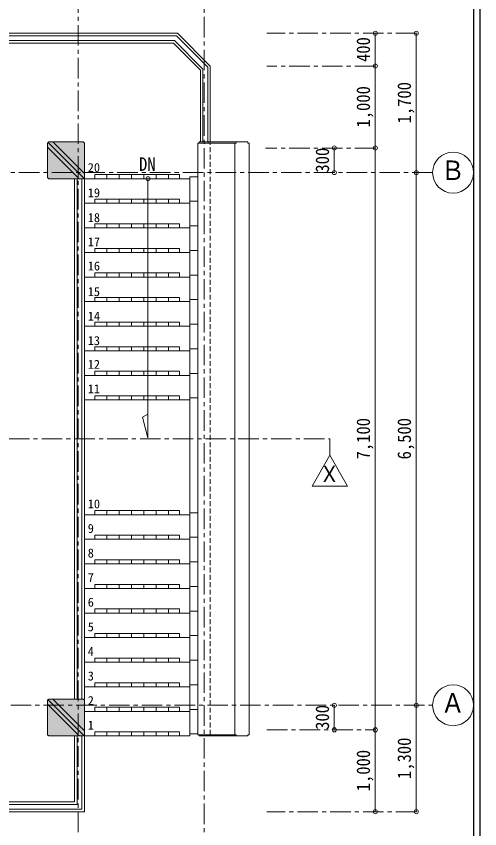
# Model space of a CAD drawing. Units: millimetres at full size, sheet at 1:50. Extents: x -19525 to 20275, y -14100 to 14100.
# Drawn here: x 14617 to 20275, y -4195 to 5720 of the extents above; entities that cross this region are included whole.
import ezdxf
from ezdxf.enums import TextEntityAlignment as Align

# ---------------------------------------------------------------- set-up
doc = ezdxf.new("R2010")
doc.units = ezdxf.units.MM
doc.header["$LTSCALE"] = 50
doc.header["$PDMODE"] = 32
doc.header["$PDSIZE"] = 50
doc.linetypes.add('CHAIN1', pattern=[8, 5, -1, 1, -1])
doc.linetypes.add('DASHED1', pattern=[1.8, 1.2, -0.6])
for name, color, linetype, lineweight in [('0-0_基準線･符号', 7, 'CHAIN1', 9), ('0-2_寸法線･文字', 6, 'Continuous', 9), ('0-3_躯体', 3, 'Continuous', 18), ('0-6_文字', 3, 'Continuous', 18), ('0-9_仕上(中)', 7, 'Continuous', 9), ('0-A_仕上(細)', 4, 'Continuous', 9), ('0-E_ハッチ', 4, 'Continuous', 9), ('0-F_その他', 253, 'Continuous', 18), ('F-8_F-8ﾚｲﾔ', 5, 'Continuous', 25)]:
    doc.layers.add(name, color=color, linetype=linetype, lineweight=lineweight)
doc.styles.add('ＭＳ ゴシック', font='')
doc.styles.get('ＭＳ ゴシック').set_extended_font_data('MS Gothic')

msp = doc.modelspace()

# ---------------------------------------------------------------- linework, layer by layer
at = {"layer": '0-0_基準線･符号'}
for p, q in [((15375, -7437.5), (15375, 10062.5)), ((16910, -6937.5), (16910, 9562.5)), ((19500, 5512.5), (17676.62, 5512.5)), ((19000, 5112.5), (17676.62, 5112.5)), ((19000, 4112.5), (17661.58, 4112.5)), ((19700, 3812.5), (-19450, 3812.5)), ((-19450, -2687.5), (19700, -2687.5)), ((17676.62, -2987.5), (19000, -2987.5)), ((19500, -3987.5), (17676.62, -3987.5))]:
    msp.add_line(p, q, dxfattribs=at)
at = {"layer": '0-2_寸法線･文字', "color": 7}
for p, q in [((19000, 5112.5), (19000, 5512.5)), ((19500, 3812.5), (19500, 5512.5)), ((19000, 4112.5), (19000, 5112.5)), ((18500, 3812.5), (18500, 4112.5)), ((19000, -2987.5), (19000, 4112.5)), ((19500, -2687.5), (19500, 3812.5)), ((18500, -2987.5), (18500, -2687.5)), ((19500, -3987.5), (19500, -2687.5)), ((19000, -3987.5), (19000, -2987.5))]:
    msp.add_line(p, q, dxfattribs=at)
at = {"layer": '0-2_寸法線･文字'}
for p in [(19000, 5512.5), (19500, 5512.5), (19000, 5112.5), (18500, 4112.5), (19000, 4112.5), (18500, 3812.5), (19500, 3812.5), (18500, -2687.5), (19500, -2687.5), (18500, -2987.5), (19000, -2987.5), (19000, -3987.5), (19500, -3987.5)]:
    msp.add_point(p, dxfattribs=at)
at = {"layer": '0-3_躯体'}
for p, q in [((15000, 4172.5), (15015, 4187.5)), ((15000, 3752.5), (15000, 4172.5)), ((15015, 4187.5), (15435, 4187.5)), ((15435, 4187.5), (15450, 4172.5)), ((15450, 4172.5), (15450, 3752.5)), ((16835, 4172.5), (16850, 4172.5)), ((16835, 4172.5), (16835, -3047.5)), ((16850, 4187.5), (16850, 4172.5)), ((16850, 4187.5), (17300.28, 4187.5)), ((17285.28, 4172.5), (17300.28, 4172.5)), ((17285.28, -3047.5), (17285.28, 4172.5)), ((17300.28, 4187.5), (17300.28, 4172.5)), ((17443.48, 4187.5), (17300.28, 4187.5)), ((17443.48, 4187.5), (17443.48, 4172.5)), ((17458.48, 4172.5), (17443.48, 4172.5)), ((17458.48, -3047.5), (17458.48, 4172.5)), ((15015, 3737.5), (15000, 3752.5)), ((15435, 3737.5), (15015, 3737.5)), ((15450, 3752.5), (15435, 3737.5)), ((15015, -2612.5), (15435, -2612.5)), ((15435, -2612.5), (15450, -2627.5)), ((15450, -2627.5), (15450, -3047.5)), ((15015, -3062.5), (15000, -3047.5)), ((15435, -3062.5), (15015, -3062.5)), ((15450, -3047.5), (15435, -3062.5)), ((16835, -3047.5), (16850, -3047.5)), ((16850, -3062.5), (16850, -3047.5)), ((17300.28, -3062.5), (16850, -3062.5)), ((17285.28, -3047.5), (17300.28, -3047.5)), ((17300.28, -3062.5), (17300.28, -3047.5)), ((17300.28, -3062.5), (17443.48, -3062.5)), ((17443.48, -3062.5), (17443.48, -3047.5)), ((17458.48, -3047.5), (17443.48, -3047.5))]:
    msp.add_line(p, q, dxfattribs=at)
at = {"layer": '0-3_躯体', "color": 4, "linetype": 'DASHED1', "lineweight": 9}
for p, q in [((16970, 4187.5), (16970, 4172.5)), ((16985, -3047.5), (16970, -3047.5)), ((16970, -3062.5), (16970, -3047.5))]:
    msp.add_line(p, q, dxfattribs=at)
msp.add_lwpolyline([(16985, -3047.5), (16985, 4172.5), (16970, 4172.5)], dxfattribs=at)
at = {"layer": '0-3_躯体'}
msp.add_lwpolyline([(15000, -3047.5), (15000, -2627.5), (15015, -2612.5)], dxfattribs=at)
at = {"layer": '0-6_文字', "linetype": 'CHAIN1'}
for p, q in [((9728.18, 562.5), (18444.95, 562.5)), ((18444.95, 562.5), (18444.95, 362.5))]:
    msp.add_line(p, q, dxfattribs=at)
at = {"layer": '0-6_文字'}
for p, q in [((18444.95, 362.5), (18228.44, -12.5)), ((18661.46, -12.5), (18444.95, 362.5)), ((18228.44, -12.5), (18661.46, -12.5))]:
    msp.add_line(p, q, dxfattribs=at)
for centre in [(19950, 3812.5), (19950, -2687.5)]:
    msp.add_circle(centre, 250, dxfattribs=at)
at = {"layer": '0-9_仕上(中)'}
for p, q in [((16585, 5512.5), (12915, 5512.5)), ((16985, 5112.5), (16585, 5512.5)), ((16865, 4187.5), (16865, 5062.79)), ((16985, 4187.5), (16985, 5112.5)), ((16835, 4172.5), (17285.28, 4172.5)), ((15575, 3787.5), (15575, 3737.5)), ((15575, 3787.5), (16610, 3787.5)), ((15725, 3787.5), (15725, 3737.5)), ((15875, 3787.5), (15875, 3737.5)), ((16025, 3787.5), (16025, 3737.5)), ((16175, 3787.5), (16175, 3737.5)), ((16325, 3787.5), (16325, 3737.5)), ((16475, 3787.5), (16475, 3737.5)), ((16610, 3787.5), (16610, 3737.5)), ((15330, -2612.5), (15330, 3737.5)), ((15450, -2612.5), (15450, 3752.5)), ((15450, 3737.5), (16735, 3737.5)), ((16735, 3762.5), (16835, 3762.5)), ((16735, -3062.5), (16735, 3762.5)), ((15575, 3487.5), (15575, 3437.5)), ((15575, 3487.5), (16610, 3487.5)), ((15725, 3487.5), (15725, 3437.5)), ((15875, 3487.5), (15875, 3437.5)), ((16025, 3487.5), (16025, 3437.5)), ((16175, 3487.5), (16175, 3437.5)), ((16325, 3487.5), (16325, 3437.5)), ((16475, 3487.5), (16475, 3437.5)), ((16610, 3487.5), (16610, 3437.5)), ((15450, 3437.5), (16735, 3437.5)), ((16735, 3462.5), (16835, 3462.5)), ((15575, 3187.5), (15575, 3137.5)), ((15575, 3187.5), (16610, 3187.5)), ((15725, 3187.5), (15725, 3137.5)), ((15875, 3187.5), (15875, 3137.5)), ((16025, 3187.5), (16025, 3137.5)), ((16175, 3187.5), (16175, 3137.5)), ((16325, 3187.5), (16325, 3137.5)), ((16475, 3187.5), (16475, 3137.5)), ((16610, 3187.5), (16610, 3137.5)), ((15450, 3137.5), (16735, 3137.5)), ((16735, 3162.5), (16835, 3162.5)), ((15575, 2887.5), (15575, 2837.5)), ((15575, 2887.5), (16610, 2887.5)), ((15725, 2887.5), (15725, 2837.5)), ((15875, 2887.5), (15875, 2837.5)), ((16025, 2887.5), (16025, 2837.5)), ((16175, 2887.5), (16175, 2837.5)), ((16325, 2887.5), (16325, 2837.5)), ((16475, 2887.5), (16475, 2837.5)), ((16610, 2887.5), (16610, 2837.5)), ((15450, 2837.5), (16735, 2837.5)), ((16735, 2862.5), (16835, 2862.5)), ((15575, 2587.5), (15575, 2537.5)), ((15575, 2587.5), (16610, 2587.5)), ((15725, 2587.5), (15725, 2537.5)), ((15875, 2587.5), (15875, 2537.5)), ((16025, 2587.5), (16025, 2537.5)), ((16175, 2587.5), (16175, 2537.5)), ((16325, 2587.5), (16325, 2537.5)), ((16475, 2587.5), (16475, 2537.5)), ((16610, 2587.5), (16610, 2537.5)), ((15450, 2537.5), (16735, 2537.5)), ((16735, 2562.5), (16835, 2562.5)), ((15575, 2287.5), (15575, 2237.5)), ((15575, 2287.5), (16610, 2287.5)), ((15725, 2287.5), (15725, 2237.5)), ((15875, 2287.5), (15875, 2237.5)), ((16025, 2287.5), (16025, 2237.5)), ((16175, 2287.5), (16175, 2237.5)), ((16325, 2287.5), (16325, 2237.5)), ((16475, 2287.5), (16475, 2237.5)), ((16610, 2287.5), (16610, 2237.5)), ((15450, 2237.5), (16735, 2237.5)), ((16735, 2262.5), (16835, 2262.5)), ((15575, 1987.5), (15575, 1937.5)), ((15575, 1987.5), (16610, 1987.5)), ((15725, 1987.5), (15725, 1937.5)), ((15875, 1987.5), (15875, 1937.5)), ((16025, 1987.5), (16025, 1937.5)), ((16175, 1987.5), (16175, 1937.5)), ((16325, 1987.5), (16325, 1937.5)), ((16475, 1987.5), (16475, 1937.5)), ((16610, 1987.5), (16610, 1937.5)), ((15450, 1937.5), (16735, 1937.5)), ((16735, 1962.5), (16835, 1962.5)), ((15575, 1687.5), (15575, 1637.5)), ((15575, 1687.5), (16610, 1687.5)), ((15725, 1687.5), (15725, 1637.5)), ((15875, 1687.5), (15875, 1637.5)), ((16025, 1687.5), (16025, 1637.5)), ((16175, 1687.5), (16175, 1637.5)), ((16325, 1687.5), (16325, 1637.5)), ((16475, 1687.5), (16475, 1637.5)), ((16610, 1687.5), (16610, 1637.5)), ((15450, 1637.5), (16735, 1637.5)), ((16735, 1662.5), (16835, 1662.5)), ((15450, 1337.5), (16735, 1337.5)), ((15575, 1387.5), (15575, 1337.5)), ((15575, 1387.5), (16610, 1387.5)), ((15725, 1387.5), (15725, 1337.5)), ((15875, 1387.5), (15875, 1337.5)), ((16025, 1387.5), (16025, 1337.5)), ((16175, 1387.5), (16175, 1337.5)), ((16325, 1387.5), (16325, 1337.5)), ((16475, 1387.5), (16475, 1337.5)), ((16610, 1387.5), (16610, 1337.5)), ((16735, 1362.5), (16835, 1362.5)), ((15450, 1037.5), (16735, 1037.5)), ((15575, 1087.5), (15575, 1037.5)), ((15575, 1087.5), (16610, 1087.5)), ((15725, 1087.5), (15725, 1037.5)), ((15875, 1087.5), (15875, 1037.5)), ((16025, 1087.5), (16025, 1037.5)), ((16175, 1087.5), (16175, 1037.5)), ((16325, 1087.5), (16325, 1037.5)), ((16475, 1087.5), (16475, 1037.5)), ((16610, 1087.5), (16610, 1037.5)), ((16735, 1062.5), (16835, 1062.5)), ((15450, -362.5), (16735, -362.5)), ((15575, -312.5), (15575, -362.5)), ((15575, -312.5), (16610, -312.5)), ((15725, -312.5), (15725, -362.5)), ((15875, -312.5), (15875, -362.5)), ((16025, -312.5), (16025, -362.5)), ((16175, -312.5), (16175, -362.5)), ((16325, -312.5), (16325, -362.5)), ((16475, -312.5), (16475, -362.5)), ((16610, -312.5), (16610, -362.5)), ((16735, -337.5), (16835, -337.5)), ((15450, -662.5), (16735, -662.5)), ((15575, -612.5), (15575, -662.5)), ((15575, -612.5), (16610, -612.5)), ((15725, -612.5), (15725, -662.5)), ((15875, -612.5), (15875, -662.5)), ((16025, -612.5), (16025, -662.5)), ((16175, -612.5), (16175, -662.5)), ((16325, -612.5), (16325, -662.5)), ((16475, -612.5), (16475, -662.5)), ((16610, -612.5), (16610, -662.5)), ((16735, -637.5), (16835, -637.5)), ((15450, -962.5), (16735, -962.5)), ((15575, -912.5), (15575, -962.5)), ((15575, -912.5), (16610, -912.5)), ((15725, -912.5), (15725, -962.5)), ((15875, -912.5), (15875, -962.5)), ((16025, -912.5), (16025, -962.5)), ((16175, -912.5), (16175, -962.5)), ((16325, -912.5), (16325, -962.5)), ((16475, -912.5), (16475, -962.5)), ((16610, -912.5), (16610, -962.5)), ((16735, -937.5), (16835, -937.5)), ((15450, -1262.5), (16735, -1262.5)), ((15575, -1212.5), (15575, -1262.5)), ((15575, -1212.5), (16610, -1212.5)), ((15725, -1212.5), (15725, -1262.5)), ((15875, -1212.5), (15875, -1262.5)), ((16025, -1212.5), (16025, -1262.5)), ((16175, -1212.5), (16175, -1262.5)), ((16325, -1212.5), (16325, -1262.5)), ((16475, -1212.5), (16475, -1262.5)), ((16610, -1212.5), (16610, -1262.5)), ((16735, -1237.5), (16835, -1237.5)), ((15450, -1562.5), (16735, -1562.5)), ((15575, -1512.5), (15575, -1562.5)), ((15575, -1512.5), (16610, -1512.5)), ((15725, -1512.5), (15725, -1562.5)), ((15875, -1512.5), (15875, -1562.5)), ((16025, -1512.5), (16025, -1562.5)), ((16175, -1512.5), (16175, -1562.5)), ((16325, -1512.5), (16325, -1562.5)), ((16475, -1512.5), (16475, -1562.5)), ((16610, -1512.5), (16610, -1562.5)), ((16735, -1537.5), (16835, -1537.5)), ((15450, -1862.5), (16735, -1862.5)), ((15575, -1812.5), (15575, -1862.5)), ((15575, -1812.5), (16610, -1812.5)), ((15725, -1812.5), (15725, -1862.5)), ((15875, -1812.5), (15875, -1862.5)), ((16025, -1812.5), (16025, -1862.5)), ((16175, -1812.5), (16175, -1862.5)), ((16325, -1812.5), (16325, -1862.5)), ((16475, -1812.5), (16475, -1862.5)), ((16610, -1812.5), (16610, -1862.5)), ((16735, -1837.5), (16835, -1837.5)), ((15450, -2162.5), (16735, -2162.5)), ((15575, -2112.5), (15575, -2162.5)), ((15575, -2112.5), (16610, -2112.5)), ((15725, -2112.5), (15725, -2162.5)), ((15875, -2112.5), (15875, -2162.5)), ((16025, -2112.5), (16025, -2162.5)), ((16175, -2112.5), (16175, -2162.5)), ((16325, -2112.5), (16325, -2162.5)), ((16475, -2112.5), (16475, -2162.5)), ((16610, -2112.5), (16610, -2162.5)), ((16735, -2137.5), (16835, -2137.5)), ((15450, -2462.5), (16735, -2462.5)), ((15575, -2412.5), (15575, -2462.5)), ((15575, -2412.5), (16610, -2412.5)), ((15725, -2412.5), (15725, -2462.5)), ((15875, -2412.5), (15875, -2462.5)), ((16025, -2412.5), (16025, -2462.5)), ((16175, -2412.5), (16175, -2462.5)), ((16325, -2412.5), (16325, -2462.5)), ((16475, -2412.5), (16475, -2462.5)), ((16610, -2412.5), (16610, -2462.5)), ((16735, -2437.5), (16835, -2437.5)), ((15450, -2762.5), (16735, -2762.5)), ((15575, -2712.5), (15575, -2762.5)), ((15575, -2712.5), (16610, -2712.5)), ((15725, -2712.5), (15725, -2762.5)), ((15875, -2712.5), (15875, -2762.5)), ((16025, -2712.5), (16025, -2762.5)), ((16175, -2712.5), (16175, -2762.5)), ((16325, -2712.5), (16325, -2762.5)), ((16475, -2712.5), (16475, -2762.5)), ((16610, -2712.5), (16610, -2762.5)), ((16735, -2737.5), (16835, -2737.5)), ((15330, -3062.5), (15330, -3867.5)), ((15450, -3047.5), (15450, -3987.5)), ((15450, -3062.5), (16735, -3062.5)), ((15575, -3012.5), (15575, -3062.5)), ((15575, -3012.5), (16610, -3012.5)), ((15725, -3012.5), (15725, -3062.5)), ((15875, -3012.5), (15875, -3062.5)), ((16025, -3012.5), (16025, -3062.5)), ((16175, -3012.5), (16175, -3062.5)), ((16325, -3012.5), (16325, -3062.5)), ((16475, -3012.5), (16475, -3062.5)), ((16610, -3012.5), (16610, -3062.5)), ((16735, -3037.5), (16835, -3037.5)), ((16835, -3047.5), (17285.28, -3047.5)), ((12635, -3867.5), (15330, -3867.5)), ((12515, -3987.5), (15450, -3987.5))]:
    msp.add_line(p, q, dxfattribs=at)
msp.add_lwpolyline([(16865, 5062.79), (16535.29, 5392.5), (12964.71, 5392.5)], dxfattribs=at)
at = {"layer": '0-A_仕上(細)'}
for p, q in [((16572.57, 5482.5), (12927.43, 5482.5)), ((16955, 5100.07), (16572.57, 5482.5)), ((16955, 4187.5), (16955, 5100.07)), ((15360, -2612.5), (15360, 3737.5)), ((15420, -2612.5), (15420, 3737.5)), ((16225, 576.14), (16225, 3737.5)), ((16158.02, 826.12), (16225, 864.79)), ((16225, 576.14), (16158.02, 826.12)), ((15360, -3062.5), (15360, -3897.5)), ((15420, -3062.5), (15420, -3957.5)), ((12545, -3957.5), (15420, -3957.5)), ((12605, -3897.5), (15360, -3897.5))]:
    msp.add_line(p, q, dxfattribs=at)
msp.add_lwpolyline([(16895, 4187.5), (16895, 5075.22), (16547.72, 5422.5), (12952.28, 5422.5)], dxfattribs=at)
msp.add_circle((16225, 3737.5), 25, dxfattribs=at)
at = {"layer": '0-E_ハッチ'}
for p, q in [((15442.5, 3745), (15007.5, 4180)), ((15063.64, 4187.5), (15450, 3801.14)), ((15000, 4123.86), (15386.36, 3737.5)), ((15000, -2676.14), (15386.36, -3062.5)), ((15442.5, -3055), (15007.5, -2620)), ((15063.64, -2612.5), (15450, -2998.86))]:
    msp.add_line(p, q, dxfattribs=at)
at = {"layer": '0-F_その他'}
for points in [[(15015, 4187.5), (15435, 4187.5), (15000, 4172.5), (15000, 3752.5)], [(15435, 4187.5), (15450, 4172.5), (15000, 3752.5), (15015, 3737.5)], [(15450, 4172.5), (15450, 3752.5), (15015, 3737.5), (15435, 3737.5)], [(15015, -3062.5), (15000, -3047.5), (15450, -2627.5), (15435, -2612.5)], [(15000, -3047.5), (15000, -2627.5), (15435, -2612.5), (15015, -2612.5)], [(15435, -3062.5), (15015, -3062.5), (15450, -3047.5), (15450, -2627.5)]]:
    msp.add_solid(points, dxfattribs=at)
at = {"layer": 'F-8_F-8ﾚｲﾔ'}
for p, q in [((20275, 14100), (20275, -14100)), ((20200, 14025), (20200, -12900))]:
    msp.add_line(p, q, dxfattribs=at)

# ---------------------------------------------------------------- texts
at = {"layer": '0-2_寸法線･文字', "color": 2, "style": 'ＭＳ ゴシック', "width": 0.9}
for s, p in [('400', (18985, 5162.5)), ('1,700', (19485, 4412.5)), ('1,000', (18985, 4362.5)), ('300', (18485, 3812.5)), ('7,100', (18985, 312.5)), ('6,500', (19485, 312.5)), ('300', (18485, -2987.5)), ('1,300', (19485, -3587.5)), ('1,000', (18985, -3737.5))]:
    msp.add_text(s, height=165, rotation=90, dxfattribs=at).set_placement(p, align=Align.BOTTOM_LEFT)
at = {"layer": '0-6_文字', "color": 2, "style": 'ＭＳ ゴシック', "width": 0.9}
for s, height, p in [('DN', 165, (16116.11, 3783.83)), ('Ｂ', 238.3, (19800, 3650)), ('Ｘ', 201.6, (18316.27, -25.56)), ('Ａ', 238.3, (19800, -2850))]:
    msp.add_text(s, height=height, dxfattribs=at).set_placement(p, align=Align.BOTTOM_LEFT)
at = {"layer": '0-6_文字', "style": 'ＭＳ ゴシック'}
for s, p in [('20', (15490.37, 3786.01)), ('19', (15490.37, 3478.57)), ('18', (15490.37, 3175.02)), ('17', (15490.37, 2879.26)), ('16', (15490.37, 2585.44)), ('15', (15490.37, 2272.16)), ('14', (15490.37, 1972.5)), ('13', (15490.37, 1674.79)), ('12', (15490.37, 1384.87)), ('11', (15490.37, 1085.21)), ('10', (15490.37, -318.14)), ('10', (15490.37, -318.14)), ('9', (15490.37, -618.14)), ('8', (15490.37, -918.14)), ('7', (15490.37, -1218.14)), ('6', (15490.37, -1518.14)), ('5', (15490.37, -1818.14)), ('4', (15490.37, -2118.14)), ('3', (15490.37, -2418.14)), ('2', (15490.37, -2718.14)), ('1', (15490.37, -3018.14))]:
    msp.add_text(s, height=110, dxfattribs=at).set_placement(p, align=Align.BOTTOM_LEFT)

doc.saveas('drawing.dxf')
